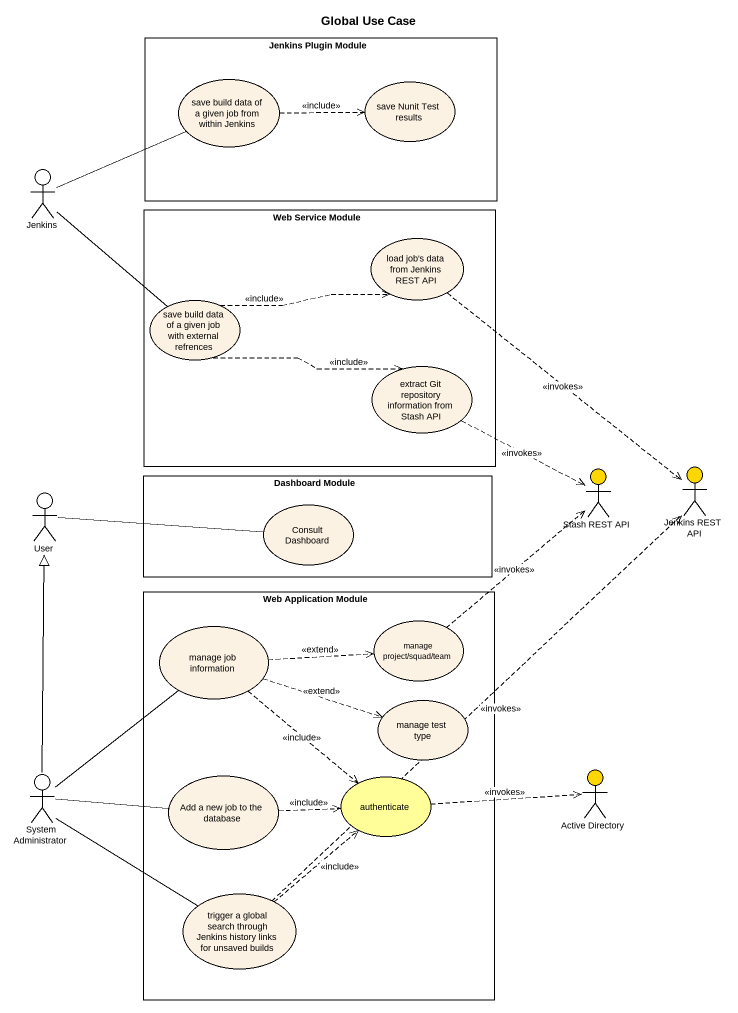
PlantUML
@startuml
title Global Use Case
rectangle "Jenkins Plugin Module" as Jenkins_Plugin_Module {
  usecase "save build data of a given job from within Jenkins" as save_build_data_of_a_given
  usecase "save Nunit Test results" as save_Nunit_Test_results
}
actor Jenkins
rectangle "Web Service Module" as Web_Service_Module {
  usecase "load job's data from Jenkins REST API" as load_job_s_data_from
  usecase "save build data of a given job with external refrences" as save_build_data_of_a_given_2
  usecase "extract Git repository information from Stash API" as extract_Git_repository
}
rectangle "Dashboard Module" as Dashboard_Module {
  usecase "Consult Dashboard" as Consult_Dashboard
}
actor "Stash REST API" as Stash_REST_API #FFD700
actor "Jenkins REST API" as Jenkins_REST_API #FFD700
actor User
rectangle "Web Application Module" as Web_Application_Module {
  usecase "manage job information" as manage_job_information
  usecase "manage project/squad/team" as manage_project_squad_team
  usecase "manage test type" as manage_test_type
  usecase "Add a new job to the database" as Add_a_new_job_to_the
  usecase authenticate #FFFE99
  usecase "trigger a global search through Jenkins history links for unsaved builds" as trigger_a_global_search
}
actor "System Administrator" as System_Administrator
actor "Active Directory" as Active_Directory #FFD700
save_build_data_of_a_given .right.> save_Nunit_Test_results : <<include>>
Jenkins -right- save_build_data_of_a_given
Jenkins -- save_build_data_of_a_given_2
load_job_s_data_from ..> Jenkins_REST_API : <<invokes>>
save_build_data_of_a_given_2 .right.> load_job_s_data_from : <<include>>
save_build_data_of_a_given_2 .right.> extract_Git_repository : <<include>>
extract_Git_repository ..> Stash_REST_API : <<invokes>>
User -right- Consult_Dashboard
manage_job_information .right.> manage_project_squad_team : <<extend>>
manage_job_information .right.> manage_test_type : <<extend>>
manage_job_information ..> authenticate : <<include>>
manage_project_squad_team .up.> Stash_REST_API : <<invokes>>
System_Administrator -up-|> User
System_Administrator -up- manage_job_information
System_Administrator -right- Add_a_new_job_to_the
System_Administrator -- trigger_a_global_search
Add_a_new_job_to_the .right.> authenticate : <<include>>
authenticate .right.> Active_Directory : <<invokes>>
trigger_a_global_search .up.> Jenkins_REST_API : <<invokes>>
trigger_a_global_search .up.> authenticate : <<include>>
@enduml
